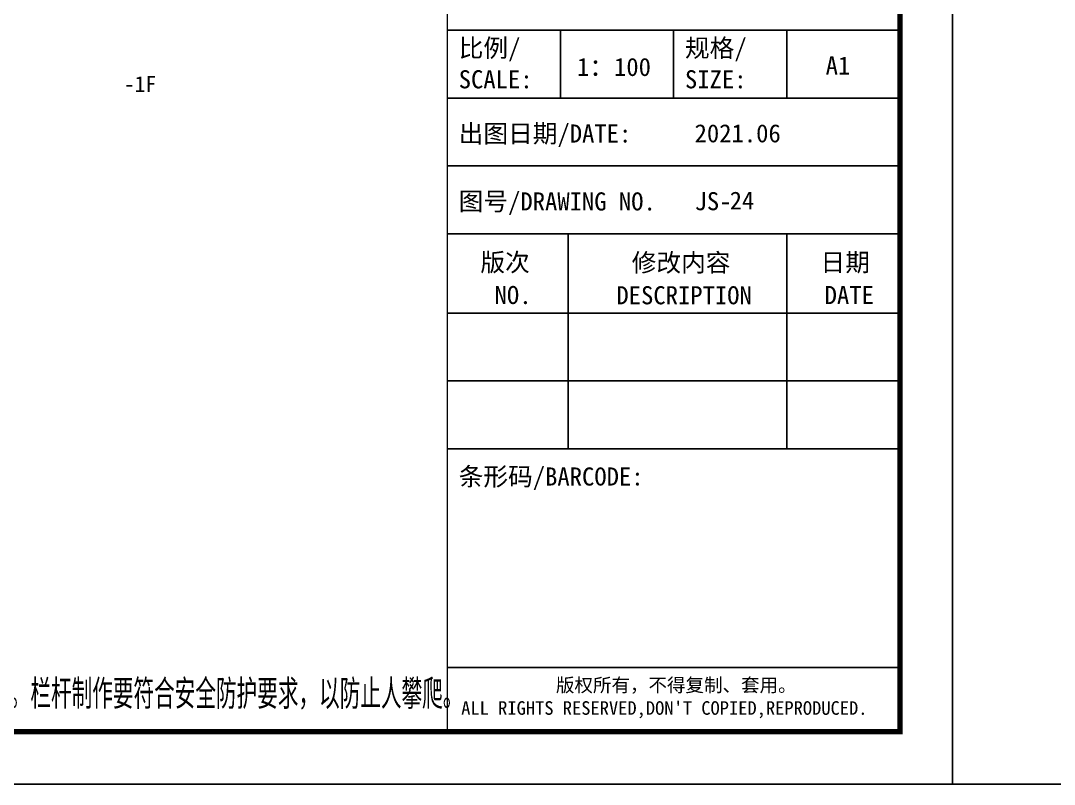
# Model space of a CAD drawing. Extents: x -737978 to 768813, y -372247 to 1140308.
# Drawn here: x -111338 to -91689, y -268610 to -254097 of the extents above; entities that cross this region are included whole.
import ezdxf
from ezdxf.enums import TextEntityAlignment as Align

# ---------------------------------------------------------------- set-up
doc = ezdxf.new("R2010")
doc.units = 0
doc.header["$LTSCALE"] = 10
doc.header["$MEASUREMENT"] = 0
doc.layers.get('0').update_dxf_attribs({"linetype": 'CONTINUOUS'})
for name, color, linetype in [('DIM_LEAD', 3, 'CONTINUOUS'), ('PUB_TEXT', 7, 'CONTINUOUS'), ('PUB_TITLE', 4, 'CONTINUOUS')]:
    doc.layers.add(name, color=color, linetype=linetype)
doc.styles.add('-宋体', font='', dxfattribs={"width": 0.8})
doc.styles.add('_TCH_DYN', font='')
doc.styles.add('HZTXT', font='TXT', dxfattribs={"bigfont": 'HZTXT'})
doc.styles.get('-宋体').set_extended_font_data('SimSun')
doc.styles.get('_TCH_DYN').set_extended_font_data('SimSun')

# ---------------------------------------------------------------- blocks, each defined once
blk = doc.blocks.new('TQ1')
at = {"layer": 'PUB_TITLE'}
for p, q in [((-46855, -409155), (-49855, -409155)), ((-48355, -409155), (-48355, -410055)), ((-46855, -409155), (-46855, -410055)), ((-46855, -409155), (-43855, -409155)), ((-45355, -409155), (-45355, -410055)), ((-49855, -410055), (-43855, -410055)), ((-49855, -410955), (-43855, -410955)), ((-48255, -411855), (-48255, -414705)), ((-45355, -411855), (-45355, -414705)), ((-49855, -412905), (-43855, -412905)), ((-49855, -413805), (-43855, -413805))]:
    blk.add_line(p, q, dxfattribs=at)
at = {"layer": 'PUB_TITLE', "const_width": 20}
for points in [[(-49855, -378414), (-49855, -418455)], [(-49855, -411855), (-43855, -411855)], [(-49855, -414705), (-43855, -414705)], [(-49855, -417605), (-43855, -417605)]]:
    blk.add_lwpolyline(points, dxfattribs=at)
at = {"layer": 'PUB_TITLE', "style": '-宋体'}
for s, height, p in [('比例/', 240, (-49705, -409511)), ('规格/', 240, (-46705, -409511)), ('1：100', 240, (-48136, -409762)), ('A1', 240, (-44839, -409743)), ('SCALE:', 240, (-49705, -409926)), ('SIZE:', 240, (-46705, -409926)), ('出图日期/DATE:', 240, (-49705, -410645)), ('2021.06', 240, (-46577, -410642)), ('图号/DRAWING NO.', 240, (-49705, -411545)), ('JS-', 240, (-46577, -411542)), ('条形码/BARCODE:', 240, (-49705, -415192)), ('版权所有，不得复制、套用。', 180, (-48416, -417927)), ("ALL RIGHTS RESERVED,DON'T COPIED,REPRODUCED.", 180, (-49672, -418231))]:
    blk.add_text(s, height=height, dxfattribs=at).set_placement(p)
for s, p in [('版次', (-49090, -412352)), ('修改内容', (-46756, -412356)), ('日期', (-44579, -412352)), ('NO.', (-48984, -412786)), ('DESCRIPTION', (-46716, -412789)), ('DATE', (-44526, -412786))]:
    blk.add_text(s, height=240, dxfattribs=at).set_placement(p, align=Align.CENTER)

msp = doc.modelspace()

# ---------------------------------------------------------------- linework, layer by layer
at = {"layer": 'PUB_TITLE', "color": 6}
msp.add_lwpolyline([(-219725.1, -268609.7), (-93625.1, -268609.7), (-93625.1, -209209.7), (-219725.1, -209209.7)], close=True, dxfattribs=at)
at = {"layer": 'PUB_TITLE'}
msp.add_lwpolyline([(-93625.1, -268609.7), (53474.9, -268609.7), (53474.9, -209209.7), (-93625.1, -209209.7)], close=True, dxfattribs=at)
at = {"layer": 'PUB_TITLE', "color": 6, "const_width": 100}
msp.add_lwpolyline([(-217225.1, -267609.7), (-94625.1, -267609.7), (-94625.1, -210209.7), (-217225.1, -210209.7)], close=True, dxfattribs=at)

# ---------------------------------------------------------------- block references
at = {"xscale": 1.433507481003284, "yscale": 1.433507481003284, "zscale": 1.433507481003284}
msp.add_blockref('TQ1', (-31759, 332248.9), dxfattribs=at)

# ---------------------------------------------------------------- texts
at = {"layer": 'DIM_LEAD', "color": 0, "linetype": 'Continuous', "style": '_TCH_DYN'}
msp.add_text('-1F', height=300, dxfattribs=at).set_placement((-109374.7, -255449.8))
at = {"layer": 'PUB_TEXT', "style": 'HZTXT', "width": 0.7}
msp.add_text('  4、凡窗台高小于900mm时，作防护栏杆具体做法详见11ZJ401    。栏杆制作要符合安全防护要求，以防止人攀爬。', height=560, dxfattribs=at).set_placement((-126704.7, -267175.7))
at = {"layer": 'PUB_TITLE', "style": '-宋体'}
msp.add_text('24', height=339.43, dxfattribs=at).set_placement((-97857.8, -257684.6))

doc.saveas('drawing.dxf')
